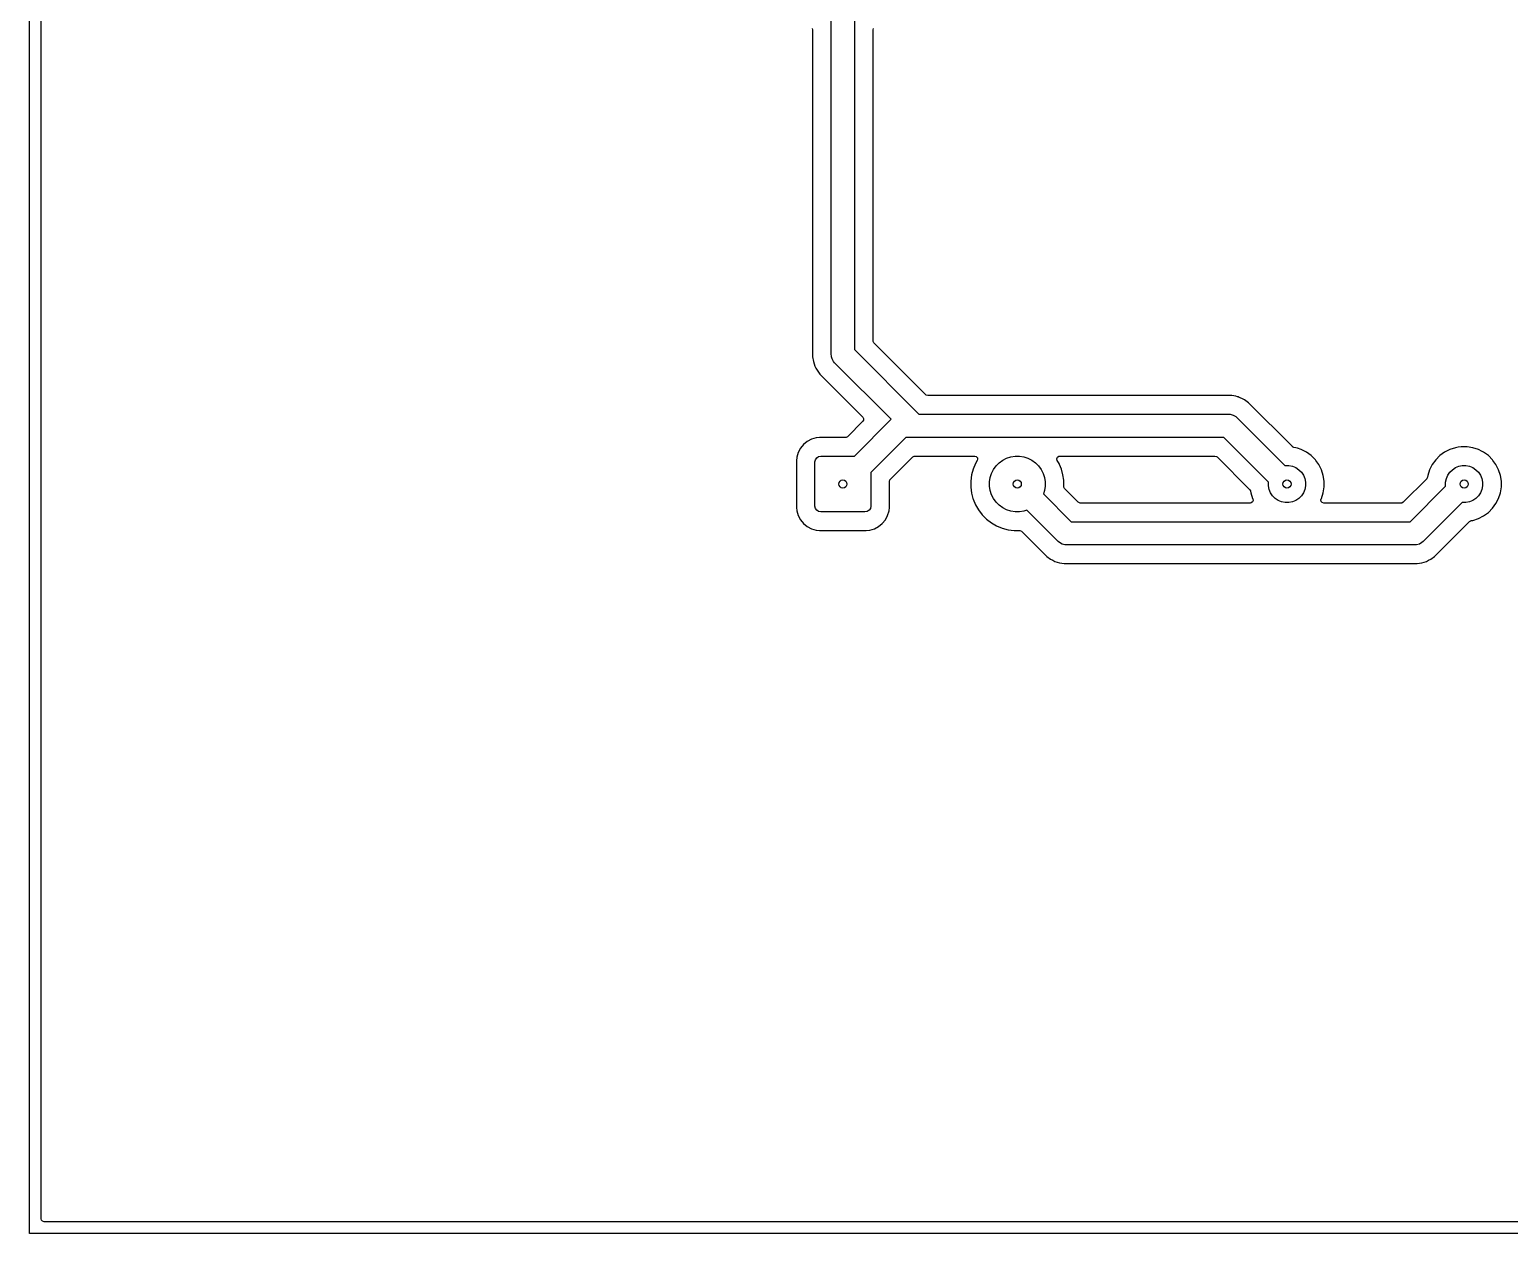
# Model space of a CAD drawing. Extents: x 20 to 124, y -124 to -20.
# Drawn here: x 20 to 83.6, y -124 to -72.3 of the extents above; entities that cross this region are included whole.
import ezdxf

# ---------------------------------------------------------------- set-up
doc = ezdxf.new("R2010")
doc.units = 0
doc.layers.add('BLACK', color=7, linetype='CONTINUOUS')
doc.layers.add('WHITE', color=7, linetype='CONTINUOUS')

msp = doc.modelspace()

# ---------------------------------------------------------------- linework, layer by layer
at = {"layer": 'BLACK', "linetype": 'CONTINUOUS'}
for p, q in [((20.5005, -123.3755), (20.5005, -46.811723)), ((54.4794, -86.2165), (54.4794, -71.437499)), ((55.4794, -71.437499), (55.4794, -86.009393)), ((53.663197, -72.205229), (53.6789, -72.265625)), ((53.6789, -72.265625), (53.6789, -86.318851)), ((56.2799, -72.265625), (56.299585, -72.198586)), ((56.2799, -85.626453), (56.2799, -72.265625)), ((56.282734, -85.652811), (56.2799, -85.626453)), ((56.316219, -85.714134), (56.282734, -85.652811)), ((58.547166, -87.945081), (56.316219, -85.714134)), ((53.6789, -86.318851), (53.710922, -86.521034)), ((53.710922, -86.521034), (53.774181, -86.715723)), ((54.483677, -86.281747), (54.4794, -86.2165)), ((54.483677, -86.281763), (54.483677, -86.281747)), ((54.493615, -86.318851), (54.483677, -86.281763)), ((54.51746, -86.407842), (54.493615, -86.318851)), ((54.582723, -86.520881), (54.51746, -86.407842)), ((54.582738, -86.520896), (54.582723, -86.520881)), ((54.625847, -86.570053), (54.582738, -86.520896)), ((55.4794, -86.009393), (58.251907, -88.7819)), ((53.774181, -86.715723), (53.820646, -86.806914)), ((53.820646, -86.806914), (53.867113, -86.898111)), ((53.867113, -86.898111), (53.987434, -87.063719)), ((53.987434, -87.063719), (53.987436, -87.063721)), ((53.987436, -87.063721), (55.838033, -88.914318)), ((57.057793, -89.001999), (54.625847, -86.570053)), ((58.567808, -87.961715), (58.547166, -87.945081)), ((58.634847, -87.9814), (58.567808, -87.961715)), ((71.676151, -87.9814), (58.634847, -87.9814)), ((71.676152, -87.9814), (71.676151, -87.9814)), ((71.703795, -87.985778), (71.676152, -87.9814)), ((71.878335, -88.013422), (71.703795, -87.985778)), ((71.951803, -88.037294), (71.878335, -88.013422)), ((71.975676, -88.045051), (71.951803, -88.037294)), ((72.026315, -88.061504), (71.975676, -88.045051)), ((72.073023, -88.076681), (72.026315, -88.061504)), ((72.164214, -88.123146), (72.073023, -88.076681)), ((72.255411, -88.169613), (72.164214, -88.123146)), ((72.421019, -88.289934), (72.255411, -88.169613)), ((72.421021, -88.289936), (72.421019, -88.289934)), ((74.310808, -90.179723), (72.421021, -88.289936)), ((55.838033, -89.08968), (55.177033, -89.750681)), ((55.472293, -90.5875), (57.057793, -89.001999)), ((55.838033, -88.914318), (55.871518, -88.975641)), ((55.866534, -89.045333), (55.838033, -89.08968)), ((55.871518, -88.975641), (55.866534, -89.045333)), ((58.251907, -88.7819), (71.5738, -88.7819)), ((71.5738, -88.7819), (71.639048, -88.786177)), ((71.639048, -88.786177), (71.639063, -88.786177)), ((71.639063, -88.786177), (71.765142, -88.81996)), ((71.765142, -88.81996), (71.878181, -88.885223)), ((71.878181, -88.885223), (71.878196, -88.885238)), ((71.878196, -88.885238), (71.927353, -88.928347)), ((71.927353, -88.928347), (73.992122, -90.993115)), ((53.151713, -90.251051), (53.05417, -90.433541)), ((53.151715, -90.251049), (53.151713, -90.251051)), ((53.282989, -90.091089), (53.151715, -90.251049)), ((53.442949, -89.959815), (53.282989, -90.091089)), ((53.442951, -89.959813), (53.442949, -89.959815)), ((53.625441, -89.86227), (53.442951, -89.959813)), ((53.823468, -89.802199), (53.625441, -89.86227)), ((53.977797, -89.787), (53.823468, -89.802199)), ((55.089352, -89.787), (53.977797, -89.787)), ((55.11571, -89.784166), (55.089352, -89.787)), ((55.177033, -89.750681), (55.11571, -89.784166)), ((57.692107, -89.7819), (56.179399, -91.294607)), ((71.366694, -89.7819), (57.692107, -89.7819)), ((73.285015, -91.700222), (71.366694, -89.7819)), ((74.315955, -90.184585), (74.310808, -90.179723)), ((74.379089, -90.214515), (74.315955, -90.184585)), ((74.454183, -90.226409), (74.379089, -90.214515)), ((74.530016, -90.251049), (74.454183, -90.226409)), ((74.693779, -90.304259), (74.530016, -90.251049)), ((74.918245, -90.41863), (74.693779, -90.304259)), ((81.085016, -90.30426), (80.860551, -90.418632)), ((81.324614, -90.22641), (81.085016, -90.30426)), ((81.449026, -90.206705), (81.324614, -90.22641)), ((81.573438, -90.187), (81.449026, -90.206705)), ((81.825362, -90.187), (81.573438, -90.187)), ((82.074179, -90.226409), (81.825362, -90.187)), ((82.074185, -90.22641), (82.074179, -90.226409)), ((82.313783, -90.30426), (82.074185, -90.22641)), ((82.468147, -90.382913), (82.313783, -90.30426)), ((52.994099, -90.631568), (52.9789, -90.785896)), ((52.9789, -90.785896), (52.9789, -92.789102)), ((53.05417, -90.433541), (52.994099, -90.631568)), ((53.7794, -90.837501), (53.79843, -90.74183)), ((53.779401, -92.737498), (53.7794, -90.837501)), ((53.79843, -90.74183), (53.852624, -90.660724)), ((53.852624, -90.660724), (53.93373, -90.60653)), ((53.93373, -90.60653), (54.029402, -90.587501)), ((54.029402, -90.587501), (55.472293, -90.5875)), ((57.016213, -91.58987), (57.987366, -90.618719)), ((57.987366, -90.618719), (58.048689, -90.585234)), ((58.048689, -90.585234), (58.075047, -90.5824)), ((58.075047, -90.5824), (58.147151, -90.5824)), ((58.147151, -90.5824), (60.650412, -90.5824)), ((60.681353, -90.900809), (60.581005, -91.143071)), ((60.650412, -90.5824), (60.717451, -90.602085)), ((60.681362, -90.900792), (60.681353, -90.900809)), ((60.757799, -90.768399), (60.681362, -90.900792)), ((60.717451, -90.602085), (60.763206, -90.654889)), ((60.77315, -90.724047), (60.757799, -90.768399)), ((60.763206, -90.654889), (60.77315, -90.724047)), ((61.456232, -91.160502), (61.566913, -91.008162)), ((61.566913, -91.008162), (61.700062, -90.875013)), ((61.700062, -90.875013), (61.852402, -90.764332)), ((61.852402, -90.764332), (62.02018, -90.678845)), ((62.02018, -90.678845), (62.199266, -90.620656)), ((62.199266, -90.620656), (62.385249, -90.591199)), ((62.385249, -90.591199), (62.573551, -90.591199)), ((62.573551, -90.591199), (62.759534, -90.620656)), ((62.759534, -90.620656), (62.93862, -90.678845)), ((62.93862, -90.678845), (63.106398, -90.764332)), ((63.106398, -90.764332), (63.258738, -90.875013)), ((63.258738, -90.875013), (63.391887, -91.008162)), ((63.391887, -91.008162), (63.502568, -91.160502)), ((64.184528, -90.700499), (64.207381, -90.634472)), ((64.201001, -90.768399), (64.184528, -90.700499)), ((64.277437, -90.900792), (64.201001, -90.768399)), ((64.207381, -90.634472), (64.262302, -90.591282)), ((64.262302, -90.591282), (64.308388, -90.5824)), ((64.277446, -90.900809), (64.277437, -90.900792)), ((64.297264, -90.948655), (64.277446, -90.900809)), ((64.377798, -91.143081), (64.297264, -90.948655)), ((64.308388, -90.5824), (70.983753, -90.5824)), ((70.983753, -90.5824), (71.050792, -90.602085)), ((71.050792, -90.602085), (71.071434, -90.618719)), ((71.071434, -90.618719), (72.471623, -92.018908)), ((73.992122, -90.993115), (74.000986, -90.991352)), ((74.000986, -90.991352), (74.157814, -90.991352)), ((74.157814, -90.991352), (74.311628, -91.021948)), ((74.918247, -90.418631), (74.918245, -90.41863)), ((74.918248, -90.418632), (74.918247, -90.418631)), ((75.122049, -90.566701), (74.918248, -90.418632)), ((75.122054, -90.566705), (75.122049, -90.566701)), ((75.300194, -90.744845), (75.122054, -90.566705)), ((75.300198, -90.74485), (75.300194, -90.744845)), ((75.317307, -90.768399), (75.300198, -90.74485)), ((75.44827, -90.948655), (75.317307, -90.768399)), ((75.521147, -91.091684), (75.44827, -90.948655)), ((80.330532, -90.948651), (80.21616, -91.173118)), ((80.478601, -90.74485), (80.330532, -90.948651)), ((80.478605, -90.744845), (80.478601, -90.74485)), ((80.656745, -90.566705), (80.478605, -90.744845)), ((80.65675, -90.566701), (80.656745, -90.566705)), ((80.860551, -90.418632), (80.65675, -90.566701)), ((81.467172, -91.021948), (81.620986, -90.991352)), ((81.620986, -90.991352), (81.777814, -90.991352)), ((81.777814, -90.991352), (81.931628, -91.021948)), ((82.538245, -90.41863), (82.468147, -90.382913)), ((82.538247, -90.418631), (82.538245, -90.41863)), ((82.538248, -90.418632), (82.538247, -90.418631)), ((82.742049, -90.566701), (82.538248, -90.418632)), ((82.742054, -90.566705), (82.742049, -90.566701)), ((82.920194, -90.744845), (82.742054, -90.566705)), ((82.920198, -90.74485), (82.920194, -90.744845)), ((82.937307, -90.768399), (82.920198, -90.74485)), ((83.06827, -90.948655), (82.937307, -90.768399)), ((83.141147, -91.091684), (83.06827, -90.948655)), ((56.179399, -91.294607), (56.1794, -92.737499)), ((56.979899, -91.677545), (56.999584, -91.610507)), ((56.999584, -91.610507), (57.016213, -91.58987)), ((60.51313, -91.396385), (60.4789, -91.656372)), ((60.581002, -91.143081), (60.51313, -91.396385)), ((60.581005, -91.143071), (60.581002, -91.143081)), ((61.283099, -91.693349), (61.312556, -91.507366)), ((61.312556, -91.507366), (61.370745, -91.32828)), ((61.370745, -91.32828), (61.456232, -91.160502)), ((63.502568, -91.160502), (63.588055, -91.32828)), ((63.588055, -91.32828), (63.646244, -91.507366)), ((63.646244, -91.507366), (63.675701, -91.693349)), ((64.44567, -91.396384), (64.377798, -91.143081)), ((64.475925, -91.626185), (64.44567, -91.396384)), ((64.479899, -91.656372), (64.475925, -91.626185)), ((74.311628, -91.021948), (74.456517, -91.081963)), ((74.456517, -91.081963), (74.586915, -91.169092)), ((74.586915, -91.169092), (74.697808, -91.279985)), ((74.697808, -91.279985), (74.784937, -91.410383)), ((74.784937, -91.410383), (74.844952, -91.555272)), ((74.844952, -91.555272), (74.875548, -91.709086)), ((75.562639, -91.173116), (75.521147, -91.091684)), ((75.562639, -91.173118), (75.562639, -91.173116)), ((75.562641, -91.173121), (75.562639, -91.173118)), ((75.64049, -91.412715), (75.562641, -91.173121)), ((75.6799, -91.661538), (75.64049, -91.412715)), ((80.091623, -91.55609), (79.078834, -92.568881)), ((80.096485, -91.550943), (80.091623, -91.55609)), ((80.126415, -91.487809), (80.096485, -91.550943)), ((80.138309, -91.412717), (80.126415, -91.487809)), ((80.21616, -91.173118), (80.138309, -91.412717)), ((80.903252, -91.709086), (80.933848, -91.555272)), ((80.933848, -91.555272), (80.993863, -91.410383)), ((80.993863, -91.410383), (81.080992, -91.279985)), ((81.080992, -91.279985), (81.191885, -91.169092)), ((81.191885, -91.169092), (81.322283, -91.081963)), ((81.322283, -91.081963), (81.467172, -91.021948)), ((81.931628, -91.021948), (82.076517, -91.081963)), ((82.076517, -91.081963), (82.206915, -91.169092)), ((82.206915, -91.169092), (82.317808, -91.279985)), ((82.317808, -91.279985), (82.404937, -91.410383)), ((82.404937, -91.410383), (82.464952, -91.555272)), ((82.464952, -91.555272), (82.495548, -91.709086)), ((83.182639, -91.173116), (83.141147, -91.091684)), ((83.182639, -91.173118), (83.182639, -91.173116)), ((83.182641, -91.173121), (83.182639, -91.173118)), ((83.26049, -91.412715), (83.182641, -91.173121)), ((83.2999, -91.661538), (83.26049, -91.412715)), ((56.9799, -92.789107), (56.979899, -91.677545)), ((60.4789, -91.656372), (60.4789, -91.918627)), ((60.4789, -91.918627), (60.495854, -92.047398)), ((60.495854, -92.047398), (60.51313, -92.178616)), ((60.51313, -92.178616), (60.572953, -92.401879)), ((61.283099, -91.881651), (61.283099, -91.693349)), ((61.312556, -92.067634), (61.283099, -91.881651)), ((61.370745, -92.24672), (61.312556, -92.067634)), ((61.456232, -92.414498), (61.370745, -92.24672)), ((63.646244, -92.067634), (63.602198, -92.203191)), ((63.602198, -92.203191), (64.804707, -93.4057)), ((63.675701, -91.881651), (63.646244, -92.067634)), ((63.675701, -91.693349), (63.675701, -91.881651)), ((64.4799, -91.656386), (64.479899, -91.656372)), ((64.4799, -91.897453), (64.4799, -91.656386)), ((64.482734, -91.923811), (64.4799, -91.897453)), ((64.516219, -91.985134), (64.482734, -91.923811)), ((65.099966, -92.568881), (64.516219, -91.985134)), ((72.471623, -92.018908), (72.505108, -92.080231)), ((72.505108, -92.080231), (72.506415, -92.087189)), ((72.506415, -92.087189), (72.518309, -92.162283)), ((72.518309, -92.162283), (72.596161, -92.401884)), ((73.283252, -91.709086), (73.285015, -91.700222)), ((73.283252, -91.865914), (73.283252, -91.709086)), ((73.313848, -92.019728), (73.283252, -91.865914)), ((73.373863, -92.164617), (73.313848, -92.019728)), ((73.460992, -92.295015), (73.373863, -92.164617)), ((74.784937, -92.164617), (74.697808, -92.295015)), ((74.844952, -92.019728), (74.784937, -92.164617)), ((74.875548, -91.865914), (74.844952, -92.019728)), ((74.875548, -91.709086), (74.875548, -91.865914)), ((75.562641, -92.401879), (75.64049, -92.162285)), ((75.64049, -92.162285), (75.6799, -91.913462)), ((75.6799, -91.913462), (75.6799, -91.661538)), ((79.374094, -93.4057), (80.905015, -91.874778)), ((80.903252, -91.865914), (80.903252, -91.709086)), ((80.905015, -91.874778), (80.903252, -91.865914)), ((82.404937, -92.164617), (82.317808, -92.295015)), ((82.464952, -92.019728), (82.404937, -92.164617)), ((82.495548, -91.865914), (82.464952, -92.019728)), ((82.495548, -91.709086), (82.495548, -91.865914)), ((83.182641, -92.401879), (83.26049, -92.162285)), ((83.26049, -92.162285), (83.2999, -91.913462)), ((83.2999, -91.913462), (83.2999, -91.661538)), ((52.9789, -92.789102), (52.994099, -92.943431)), ((53.79843, -92.83317), (53.779401, -92.737498)), ((53.852624, -92.914276), (53.79843, -92.83317)), ((53.93373, -92.96847), (53.852624, -92.914276)), ((56.106176, -92.914276), (56.02507, -92.96847)), ((56.16037, -92.83317), (56.106176, -92.914276)), ((56.1794, -92.737499), (56.16037, -92.83317)), ((56.9647, -92.943433), (56.9799, -92.789107)), ((60.572953, -92.401879), (60.581002, -92.431918)), ((60.581002, -92.431918), (60.581005, -92.431928)), ((60.581005, -92.431928), (60.681353, -92.67419)), ((60.681353, -92.67419), (60.681358, -92.6742)), ((60.681358, -92.6742), (60.812475, -92.901303)), ((60.812475, -92.901303), (60.972118, -93.109351)), ((61.566913, -92.566838), (61.456232, -92.414498)), ((61.700062, -92.699987), (61.566913, -92.566838)), ((61.852402, -92.810668), (61.700062, -92.699987)), ((62.02018, -92.896155), (61.852402, -92.810668)), ((62.199266, -92.954344), (62.02018, -92.896155)), ((62.895091, -92.910298), (62.759534, -92.954344)), ((64.244046, -94.259253), (62.895091, -92.910298)), ((65.120608, -92.585515), (65.099966, -92.568881)), ((65.187647, -92.6052), (65.120608, -92.585515)), ((72.497406, -92.6052), (65.187647, -92.6052)), ((72.537404, -92.598572), (72.497406, -92.6052)), ((72.59451, -92.558315), (72.537404, -92.598572)), ((72.620787, -92.493575), (72.59451, -92.558315)), ((72.596161, -92.401884), (72.607891, -92.424906)), ((72.607891, -92.424906), (72.620787, -92.493575)), ((73.571885, -92.405908), (73.460992, -92.295015)), ((73.702283, -92.493037), (73.571885, -92.405908)), ((73.847172, -92.553052), (73.702283, -92.493037)), ((74.000986, -92.583648), (73.847172, -92.553052)), ((74.157814, -92.583648), (74.000986, -92.583648)), ((74.311628, -92.553052), (74.157814, -92.583648)), ((74.456517, -92.493037), (74.311628, -92.553052)), ((74.586915, -92.405908), (74.456517, -92.493037)), ((74.697808, -92.295015), (74.586915, -92.405908)), ((75.538656, -92.463553), (75.550909, -92.424906)), ((75.5486, -92.532711), (75.538656, -92.463553)), ((75.594355, -92.585515), (75.5486, -92.532711)), ((75.550909, -92.424906), (75.562638, -92.401886)), ((75.562638, -92.401882), (75.562641, -92.401879)), ((75.562638, -92.401886), (75.562638, -92.401882)), ((75.661394, -92.6052), (75.594355, -92.585515)), ((78.991153, -92.6052), (75.661394, -92.6052)), ((79.017511, -92.602366), (78.991153, -92.6052)), ((79.078834, -92.568881), (79.017511, -92.602366)), ((81.612121, -92.581884), (79.934753, -94.259253)), ((81.620986, -92.583648), (81.612121, -92.581884)), ((81.777814, -92.583648), (81.620986, -92.583648)), ((81.931628, -92.553052), (81.777814, -92.583648)), ((82.076517, -92.493037), (81.931628, -92.553052)), ((82.206915, -92.405908), (82.076517, -92.493037)), ((82.317808, -92.295015), (82.206915, -92.405908)), ((82.742056, -93.008293), (82.920193, -92.830156)), ((82.920193, -92.830156), (83.06827, -92.626345)), ((83.06827, -92.626345), (83.182641, -92.401879)), ((52.994099, -92.943431), (53.05417, -93.141458)), ((53.05417, -93.141458), (53.151713, -93.323948)), ((53.151713, -93.323948), (53.151715, -93.32395)), ((53.151715, -93.32395), (53.282989, -93.48391)), ((53.282989, -93.48391), (53.442949, -93.615184)), ((54.029401, -92.9875), (53.93373, -92.96847)), ((55.929398, -92.987499), (54.029401, -92.9875)), ((56.02507, -92.96847), (55.929398, -92.987499)), ((56.51585, -93.615185), (56.67581, -93.48391)), ((56.67581, -93.48391), (56.807085, -93.32395)), ((56.807085, -93.32395), (56.904631, -93.141454)), ((56.904631, -93.141454), (56.9647, -92.943433)), ((60.972118, -93.109351), (60.972126, -93.10936)), ((60.972126, -93.10936), (61.15754, -93.294774)), ((61.15754, -93.294774), (61.157548, -93.294781)), ((61.157548, -93.294781), (61.365596, -93.454424)), ((61.365596, -93.454424), (61.592699, -93.585541)), ((62.385249, -92.983801), (62.199266, -92.954344)), ((62.573551, -92.983801), (62.385249, -92.983801)), ((62.759534, -92.954344), (62.573551, -92.983801)), ((64.804707, -93.4057), (79.374094, -93.4057)), ((80.428419, -94.897666), (81.93081, -93.395273)), ((81.93081, -93.395273), (81.992131, -93.36179)), ((81.992131, -93.36179), (81.999045, -93.36049)), ((81.999045, -93.36049), (82.074185, -93.34859)), ((82.074185, -93.34859), (82.313779, -93.270741)), ((82.313779, -93.270741), (82.538245, -93.15637)), ((82.538245, -93.15637), (82.742056, -93.008293)), ((53.442949, -93.615184), (53.442951, -93.615186)), ((53.442951, -93.615186), (53.625441, -93.712729)), ((53.625441, -93.712729), (53.625443, -93.712729)), ((53.625443, -93.712729), (53.625446, -93.712731)), ((53.625446, -93.712731), (53.823467, -93.7728)), ((53.823467, -93.7728), (53.823466, -93.7728)), ((53.823466, -93.7728), (53.83437, -93.773873)), ((53.83437, -93.773873), (53.977793, -93.788)), ((53.977793, -93.788), (55.981006, -93.787999)), ((55.981006, -93.787999), (56.135333, -93.7728)), ((56.135333, -93.7728), (56.333354, -93.712731)), ((56.333354, -93.712731), (56.51585, -93.615185)), ((61.592699, -93.585541), (61.592709, -93.585546)), ((61.592709, -93.585546), (61.834971, -93.685894)), ((61.834971, -93.685894), (61.834981, -93.685898)), ((61.834981, -93.685898), (62.088284, -93.75377)), ((62.088284, -93.75377), (62.34828, -93.788)), ((62.34828, -93.788), (62.348287, -93.788)), ((62.348287, -93.788), (62.589353, -93.788)), ((62.589353, -93.788), (62.656392, -93.807685)), ((62.656392, -93.807685), (62.677034, -93.824319)), ((62.677034, -93.824319), (63.750381, -94.897666)), ((64.29321, -94.302368), (64.244046, -94.259253)), ((64.293219, -94.302377), (64.29321, -94.302368)), ((64.406258, -94.36764), (64.293219, -94.302377)), ((64.532337, -94.401423), (64.406258, -94.36764)), ((64.532352, -94.401423), (64.532337, -94.401423)), ((64.5976, -94.4057), (64.532352, -94.401423)), ((79.5812, -94.4057), (64.5976, -94.4057)), ((79.646448, -94.401423), (79.5812, -94.4057)), ((79.646463, -94.401423), (79.646448, -94.401423)), ((79.772542, -94.36764), (79.646463, -94.401423)), ((79.885581, -94.302377), (79.772542, -94.36764)), ((79.885596, -94.302361), (79.885581, -94.302377)), ((79.934753, -94.259253), (79.885596, -94.302361)), ((63.750381, -94.897666), (63.915989, -95.017987)), ((63.915989, -95.017987), (64.007185, -95.064453)), ((64.007185, -95.064453), (64.098381, -95.11092)), ((64.098381, -95.11092), (64.195723, -95.142548)), ((64.195723, -95.142548), (64.293065, -95.174177)), ((64.293065, -95.174177), (64.495248, -95.2062)), ((64.495248, -95.2062), (64.495249, -95.2062)), ((64.495249, -95.2062), (79.683551, -95.2062)), ((79.683551, -95.2062), (79.683552, -95.2062)), ((79.683552, -95.2062), (79.885735, -95.174177)), ((79.885735, -95.174177), (79.983076, -95.142548)), ((79.983076, -95.142548), (80.080419, -95.11092)), ((80.080419, -95.11092), (80.171614, -95.064453)), ((80.171614, -95.064453), (80.262811, -95.017987)), ((80.262811, -95.017987), (80.428419, -94.897666)), ((20.511706, -123.427011), (20.5005, -123.3755)), ((20.557461, -123.479815), (20.511706, -123.427011)), ((20.6245, -123.4995), (20.557461, -123.479815)), ((123.3755, -123.4995), (20.6245, -123.4995))]:
    msp.add_line(p, q, dxfattribs=at)
at = {"layer": 'BLACK'}
for centre in [(54.9794, -91.7875), (62.4794, -91.7875), (74.0794, -91.7875), (81.6994, -91.7875)]:
    msp.add_circle(centre, 0.175, dxfattribs=at)
at = {"layer": 'WHITE', "linetype": 'CONTINUOUS'}
for p, q in [((20, -124), (20, -20)), ((124, -124), (20, -124))]:
    msp.add_line(p, q, dxfattribs=at)
at = {"layer": 'WHITE'}
for centre in [(54.9794, -91.7875), (62.4794, -91.7875), (74.0794, -91.7875), (81.6994, -91.7875)]:
    msp.add_circle(centre, 0.175, dxfattribs=at)

doc.saveas('drawing.dxf')
